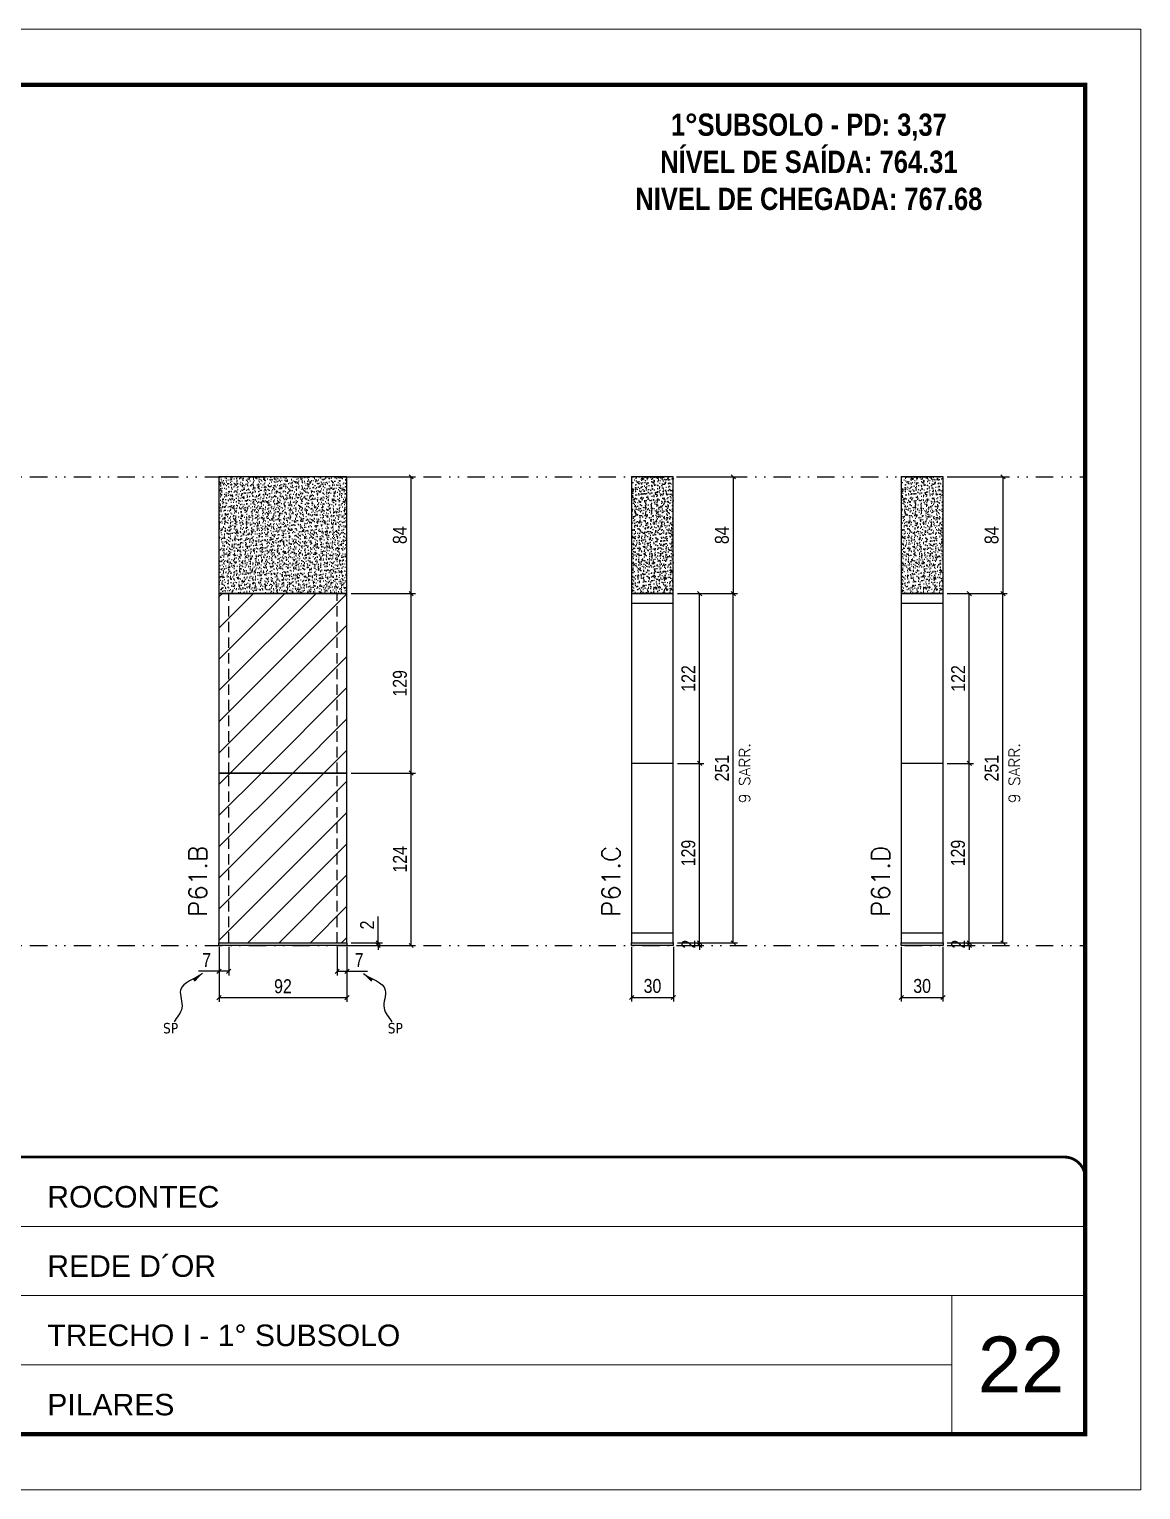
# Model space of a CAD drawing. Extents: x 2949 to 9230, y 1140 to 12527.
# Drawn here: x 5233 to 6033, y 5734 to 6784 of the extents above; entities that cross this region are included whole.
import ezdxf

# ---------------------------------------------------------------- set-up
doc = ezdxf.new("R2010")
doc.units = 0
for name, pattern in [('CONTINUO', [0]), ('DASHED', [0.75, 0.5, -0.25]), ('DIVIDE2', [0.625, 0.25, -0.125, 0, -0.125, 0, -0.125]), ('HIDDEN', [0.375, 0.25, -0.125])]:
    doc.linetypes.add(name, pattern=pattern)
for name, color, linetype, lineweight in [('CARIMBO', 255, 'Continuous', 9), ('Folhas', 255, 'Continuous', 9), ('Hachura', 251, 'Continuous', 9), ('SARRAFO DE PRESSAO', 251, 'DASHED', 9), ('Texto Seção', 7, 'Continuous', 15)]:
    doc.layers.add(name, color=color, linetype=linetype, lineweight=lineweight)
for name, color, linetype in [('COTA', 241, 'Continuous'), ('NOMENCLATURA', 7, 'Continuous'), ('Nível', 160, 'Continuous'), ('Painéis', 200, 'Continuous'), ('SARR_2.2x7', 40, 'Continuous'), ('Sarrafo de Pressão', 42, 'HIDDEN'), ('texto', 7, 'Continuous')]:
    doc.layers.add(name, color=color, linetype=linetype)
doc.styles.add('ARIAL', font='arial.ttf')
doc.styles.add('COTA TECNICA', font='techl___.ttf', dxfattribs={"height": 10})
doc.styles.add('COTA TECNICA-50', font='techl___.ttf', dxfattribs={"height": 10})
doc.styles.add('REGUA-120', font='ROMANS.shx', dxfattribs={"height": 15})
doc.styles.add('ROMANC', font='techb___.ttf', dxfattribs={"height": 2.5})
doc.styles.add('ROMANS', font='romans.shx')
doc.styles.get("Standard").update_dxf_attribs({"font": 'arial.ttf'})
doc.dimstyles.new('COTA PAINEL-50', dxfattribs={"dimtxt": 10, "dimasz": 3, "dimexe": 3, "dimexo": 3, "dimgap": 3, "dimtad": 1, "dimdec": 1, "dimzin": 12, "dimdsep": 46, "dimtxsty": 'COTA TECNICA-50', "dimblk1": 'OBLIQUE', "dimblk2": 'OBLIQUE', "dimsah": 1, "dimcen": 0.9, "dimclrd": 4, "dimclre": 4, "dimclrt": 240, "dimadec": 1, "dimazin": 3, "dimtfac": 1, "dimtdec": 1, "dimtmove": 0, "dimatfit": 3, "dimfxl": 1, "dimtolj": 1, "dimtzin": 12, "dimarcsym": 0})
doc.dimstyles.new('PAINEL', dxfattribs={"dimtxt": 10, "dimasz": 3, "dimexe": 3, "dimexo": 3, "dimgap": 3, "dimtad": 1, "dimdec": 1, "dimzin": 12, "dimdsep": 46, "dimtxsty": 'COTA TECNICA', "dimblk1": 'OBLIQUE', "dimblk2": 'OBLIQUE', "dimsah": 1, "dimcen": 0.9, "dimclrd": 4, "dimclre": 4, "dimclrt": 240, "dimadec": 1, "dimazin": 3, "dimtfac": 1, "dimtdec": 1, "dimtmove": 0, "dimatfit": 3, "dimfxl": 1, "dimtolj": 1, "dimtzin": 12, "dimarcsym": 0})
doc.dimstyles.get("Standard").update_dxf_attribs({"dimtxt": 0.18, "dimasz": 0.18, "dimexe": 0.18, "dimexo": 0.0625, "dimgap": 0.09, "dimtad": 0, "dimtih": 1, "dimtoh": 1, "dimdec": 4, "dimzin": 0, "dimdsep": 46, "dimtxsty": 'Standard', "dimcen": 0.09, "dimadec": 0, "dimazin": 0, "dimtfac": 1, "dimtdec": 4, "dimtofl": 0, "dimtmove": 0, "dimatfit": 3, "dimfxl": 1, "dimtolj": 1, "dimtzin": 0, "dimarcsym": 0})
pattern_1 = [(45, (-126071.967, -22713.47), (-11.2253202, 11.2253202), [])]

# ---------------------------------------------------------------- blocks, each defined once
blk = doc.blocks.new('9999999999')
at = {"color": 30, "linetype": 'CONTINUO'}
for p, q in [((98564.6, 34379.6), (99584, 34379.6)), ((98564.6, 34329.8), (99488, 34329.8)), ((99584, 34329.8), (99488, 34329.8)), ((99488, 34329.8), (99488, 34230.2)), ((98564.6, 34280), (99488, 34280))]:
    blk.add_line(p, q, dxfattribs=at)
at = {"color": 30, "linetype": 'CONTINUO', "const_width": 2}
blk.add_lwpolyline([(99584, 34230.2), (99584, 34414.4, 0.414214), (99569, 34429.4), (98229, 34429.4, 0.414214), (98214, 34414.4), (98214, 34245.2, 0.414214), (98229, 34230.2), (99584, 34230.2)], format="xyb", dxfattribs=at)
at = {"layer": 'Folhas'}
blk.add_lwpolyline([(98139, 34190.2), (99624, 34190.2), (99624, 35240.2), (98139, 35240.2)], close=True, dxfattribs=at)
at = {"layer": 'Folhas', "color": 30, "const_width": 3}
blk.add_lwpolyline([(98214, 34230.2), (99584, 34230.2), (99584, 35200.2), (98214, 35200.2)], close=True, dxfattribs=at)
at = {"color": 7, "linetype": 'Continuous', "ltscale": 5, "style": 'ARIAL'}
for s, height, p in [('ROCONTEC', 15.48, (98837.7, 34393.1)), ('REDE D´OR', 15.48, (98837.7, 34343.3)), ('TRECHO I - 1° SUBSOLO', 15.483, (98837.7, 34293.5)), ('PILARES', 15.48, (98837.7, 34243.7))]:
    blk.add_text(s, height=height, dxfattribs=at).set_placement(p)
blk = doc.blocks.new('_Oblique')
at = {"color": 0, "linetype": 'ByBlock', "lineweight": -2}
blk.add_line((-0.5, -0.5), (0.5, 0.5), dxfattribs=at)
blk = doc.blocks.new('*D1725')
at = {"layer": 'COTA', "color": 4, "lineweight": -2, "transparency": 16777216}
for p, q in [((5369.7, 6124.1), (5369.7, 6084.7)), ((5461.7, 6124.1), (5461.7, 6084.7)), ((5369.7, 6087.7), (5461.7, 6087.7))]:
    blk.add_line(p, q, dxfattribs=at)
at = {"layer": 'Defpoints', "color": 0, "transparency": 16777216}
for p in [(5369.7, 6127.1), (5461.7, 6127.1), (5461.7, 6087.7)]:
    blk.add_point(p, dxfattribs=at)
at = {"layer": 'COTA', "color": 4, "lineweight": -2, "transparency": 16777216, "xscale": 3, "yscale": 3, "zscale": 3, "rotation": 180}
blk.add_blockref('_Oblique', (5369.7, 6087.7), dxfattribs=at)
at = {"layer": 'COTA', "color": 4, "lineweight": -2, "transparency": 16777216, "xscale": 3, "yscale": 3, "zscale": 3}
blk.add_blockref('_Oblique', (5461.7, 6087.7), dxfattribs=at)
at = {"layer": 'COTA', "color": 240, "transparency": 16777216, "insert": (5415.7, 6095.8), "char_height": 10, "attachment_point": 5, "style": 'COTA TECNICA'}
blk.add_mtext('\\A1;92', dxfattribs=at)
blk = doc.blocks.new('*D1726')
at = {"layer": 'COTA', "color": 4, "lineweight": -2, "transparency": 16777216}
for p, q in [((5464.7, 6462.1), (5510.9, 6462.1)), ((5507.9, 6378.1), (5507.9, 6462.1)), ((5464.7, 6378.1), (5510.9, 6378.1))]:
    blk.add_line(p, q, dxfattribs=at)
at = {"layer": 'Defpoints', "color": 0, "transparency": 16777216}
for p in [(5461.7, 6462.1), (5507.9, 6462.1), (5461.7, 6378.1)]:
    blk.add_point(p, dxfattribs=at)
at = {"layer": 'COTA', "color": 4, "lineweight": -2, "transparency": 16777216, "xscale": 3, "yscale": 3, "zscale": 3}
for p, rotation in [((5507.9, 6462.1), 90), ((5507.9, 6378.1), 270)]:
    blk.add_blockref('_Oblique', p, dxfattribs=dict(at, rotation=rotation))
at = {"layer": 'COTA', "color": 240, "transparency": 16777216, "insert": (5499.8, 6420.1), "char_height": 10, "attachment_point": 5, "rotation": 90, "style": 'COTA TECNICA'}
blk.add_mtext('\\A1;84', dxfattribs=at)
blk = doc.blocks.new('*D1727')
at = {"layer": 'COTA', "color": 4, "lineweight": -2, "transparency": 16777216}
for p, q in [((5369.7, 6122.1), (5369.7, 6103.6)), ((5376.7, 6124.1), (5376.7, 6103.6)), ((5369.7, 6106.6), (5354.9, 6106.6)), ((5376.7, 6106.6), (5369.7, 6106.6))]:
    blk.add_line(p, q, dxfattribs=at)
at = {"layer": 'Defpoints', "color": 0, "transparency": 16777216}
for p in [(5369.7, 6125.1), (5376.7, 6127.1), (5369.7, 6106.6)]:
    blk.add_point(p, dxfattribs=at)
at = {"layer": 'COTA', "color": 4, "lineweight": -2, "transparency": 16777216, "xscale": 3, "yscale": 3, "zscale": 3, "rotation": 180}
blk.add_blockref('_Oblique', (5369.7, 6106.6), dxfattribs=at)
at = {"layer": 'COTA', "color": 4, "lineweight": -2, "transparency": 16777216, "xscale": 3, "yscale": 3, "zscale": 3}
blk.add_blockref('_Oblique', (5376.7, 6106.6), dxfattribs=at)
at = {"layer": 'COTA', "color": 240, "transparency": 16777216, "insert": (5360.8, 6114.7), "char_height": 10, "attachment_point": 5, "style": 'COTA TECNICA-50'}
blk.add_mtext('\\A1;7', dxfattribs=at)
blk = doc.blocks.new('*D1728')
at = {"layer": 'COTA', "color": 4, "lineweight": -2, "transparency": 16777216}
for p, q in [((5454.7, 6124.1), (5454.7, 6103.6)), ((5461.7, 6122.1), (5461.7, 6103.6)), ((5454.7, 6106.6), (5461.7, 6106.6)), ((5461.7, 6106.6), (5476.4, 6106.6))]:
    blk.add_line(p, q, dxfattribs=at)
at = {"layer": 'Defpoints', "color": 0, "transparency": 16777216}
for p in [(5454.7, 6127.1), (5461.7, 6125.1), (5461.7, 6106.6)]:
    blk.add_point(p, dxfattribs=at)
at = {"layer": 'COTA', "color": 4, "lineweight": -2, "transparency": 16777216, "xscale": 3, "yscale": 3, "zscale": 3, "rotation": 180}
blk.add_blockref('_Oblique', (5454.7, 6106.6), dxfattribs=at)
at = {"layer": 'COTA', "color": 4, "lineweight": -2, "transparency": 16777216, "xscale": 3, "yscale": 3, "zscale": 3}
blk.add_blockref('_Oblique', (5461.7, 6106.6), dxfattribs=at)
at = {"layer": 'COTA', "color": 240, "transparency": 16777216, "insert": (5470.5, 6114.7), "char_height": 10, "attachment_point": 5, "style": 'COTA TECNICA-50'}
blk.add_mtext('\\A1;7', dxfattribs=at)
blk = doc.blocks.new('*D1729')
at = {"layer": 'COTA', "color": 4, "lineweight": -2, "transparency": 16777216}
for p, q in [((5464.7, 6249.1), (5510.9, 6249.1)), ((5507.9, 6125.1), (5507.9, 6249.1)), ((5464.7, 6125.1), (5510.9, 6125.1))]:
    blk.add_line(p, q, dxfattribs=at)
at = {"layer": 'Defpoints', "color": 0, "transparency": 16777216}
for p in [(5461.7, 6249.1), (5507.9, 6249.1), (5461.7, 6125.1)]:
    blk.add_point(p, dxfattribs=at)
at = {"layer": 'COTA', "color": 4, "lineweight": -2, "transparency": 16777216, "xscale": 3, "yscale": 3, "zscale": 3}
for p, rotation in [((5507.9, 6249.1), 90), ((5507.9, 6125.1), 270)]:
    blk.add_blockref('_Oblique', p, dxfattribs=dict(at, rotation=rotation))
at = {"layer": 'COTA', "color": 240, "transparency": 16777216, "insert": (5499.8, 6187.1), "char_height": 10, "attachment_point": 5, "rotation": 90, "style": 'COTA TECNICA-50'}
blk.add_mtext('\\A1;124', dxfattribs=at)
blk = doc.blocks.new('*D1730')
at = {"layer": 'COTA', "color": 4, "lineweight": -2, "transparency": 16777216}
for p, q in [((5484.2, 6127.1), (5484.2, 6145.9)), ((5464.7, 6127.1), (5487.2, 6127.1)), ((5464.7, 6125.1), (5487.2, 6125.1)), ((5484.2, 6125.1), (5484.2, 6127.1)), ((5484.2, 6125.1), (5484.2, 6122.1))]:
    blk.add_line(p, q, dxfattribs=at)
at = {"layer": 'Defpoints', "color": 0, "transparency": 16777216}
for p in [(5461.7, 6127.1), (5461.7, 6125.1), (5484.2, 6125.1)]:
    blk.add_point(p, dxfattribs=at)
at = {"layer": 'COTA', "color": 4, "lineweight": -2, "transparency": 16777216, "xscale": 3, "yscale": 3, "zscale": 3}
for p, rotation in [((5484.2, 6127.1), 270), ((5484.2, 6125.1), 90)]:
    blk.add_blockref('_Oblique', p, dxfattribs=dict(at, rotation=rotation))
at = {"layer": 'COTA', "color": 240, "transparency": 16777216, "insert": (5476.2, 6139.9), "char_height": 10, "attachment_point": 5, "rotation": 90, "style": 'COTA TECNICA-50'}
blk.add_mtext('\\A1;2', dxfattribs=at)
blk = doc.blocks.new('*D2203')
at = {"layer": 'COTA', "color": 4, "linetype": 'ByBlock', "lineweight": -2, "transparency": 16777216}
for p, q in [((5464.7, 6378.1), (5510.9, 6378.1)), ((5507.9, 6249.1), (5507.9, 6378.1)), ((5464.7, 6249.1), (5510.9, 6249.1))]:
    blk.add_line(p, q, dxfattribs=at)
at = {"layer": 'Defpoints', "color": 0, "linetype": 'ByBlock', "transparency": 16777216}
for p in [(5461.7, 6378.1), (5507.9, 6378.1), (5461.7, 6249.1)]:
    blk.add_point(p, dxfattribs=at)
at = {"layer": 'COTA', "color": 4, "linetype": 'ByBlock', "lineweight": -2, "transparency": 16777216, "xscale": 3, "yscale": 3, "zscale": 3}
for p, rotation in [((5507.9, 6378.1), 90), ((5507.9, 6249.1), 270)]:
    blk.add_blockref('_Oblique', p, dxfattribs=dict(at, rotation=rotation))
at = {"layer": 'COTA', "color": 240, "linetype": 'ByBlock', "transparency": 16777216, "insert": (5499.8, 6313.6), "char_height": 10, "attachment_point": 5, "rotation": 90, "style": 'COTA TECNICA'}
blk.add_mtext('\\A1;129', dxfattribs=at)
blk = doc.blocks.new('*D1415')
at = {"layer": 'COTA', "color": 4, "lineweight": -2, "transparency": 16777216}
for p, q in [((5666.4, 6124.1), (5666.4, 6084.8)), ((5696.4, 6124.1), (5696.4, 6084.8)), ((5666.4, 6087.8), (5696.4, 6087.8))]:
    blk.add_line(p, q, dxfattribs=at)
at = {"layer": 'Defpoints', "color": 0, "transparency": 16777216}
for p in [(5666.4, 6127.1), (5696.4, 6127.1), (5696.4, 6087.8)]:
    blk.add_point(p, dxfattribs=at)
at = {"layer": 'COTA', "color": 4, "lineweight": -2, "transparency": 16777216, "xscale": 3, "yscale": 3, "zscale": 3, "rotation": 180}
blk.add_blockref('_Oblique', (5666.4, 6087.8), dxfattribs=at)
at = {"layer": 'COTA', "color": 4, "lineweight": -2, "transparency": 16777216, "xscale": 3, "yscale": 3, "zscale": 3}
blk.add_blockref('_Oblique', (5696.4, 6087.8), dxfattribs=at)
at = {"layer": 'COTA', "color": 240, "transparency": 16777216, "insert": (5681.4, 6096), "char_height": 10, "attachment_point": 5, "style": 'COTA TECNICA'}
blk.add_mtext('\\A1;30', dxfattribs=at)
blk = doc.blocks.new('*D1416')
at = {"layer": 'COTA', "color": 4, "lineweight": -2, "transparency": 16777216}
for p, q in [((5699.4, 6127.1), (5718.3, 6127.1)), ((5699.4, 6125.1), (5718.3, 6125.1)), ((5715.3, 6127.1), (5715.3, 6130.1)), ((5715.3, 6125.1), (5715.3, 6127.1)), ((5715.3, 6125.1), (5715.3, 6122.1))]:
    blk.add_line(p, q, dxfattribs=at)
at = {"layer": 'Defpoints', "color": 0, "transparency": 16777216}
for p in [(5696.4, 6127.1), (5696.4, 6125.1), (5715.3, 6127.1)]:
    blk.add_point(p, dxfattribs=at)
at = {"layer": 'COTA', "color": 4, "lineweight": -2, "transparency": 16777216, "xscale": 3, "yscale": 3, "zscale": 3}
for p, rotation in [((5715.3, 6127.1), 270), ((5715.3, 6125.1), 90)]:
    blk.add_blockref('_Oblique', p, dxfattribs=dict(at, rotation=rotation))
at = {"layer": 'COTA', "color": 240, "transparency": 16777216, "insert": (5707.3, 6126.1), "char_height": 10, "attachment_point": 5, "rotation": 90, "style": 'COTA TECNICA-50'}
blk.add_mtext('\\A1;2', dxfattribs=at)
blk = doc.blocks.new('*D2047')
at = {"layer": 'COTA', "color": 4, "linetype": 'ByBlock', "lineweight": -2, "transparency": 16777216}
for p, q in [((5699.4, 6462.1), (5742.5, 6462.1)), ((5739.5, 6462.1), (5739.5, 6378.1)), ((5699.4, 6378.1), (5742.5, 6378.1))]:
    blk.add_line(p, q, dxfattribs=at)
at = {"layer": 'Defpoints', "color": 0, "linetype": 'ByBlock', "transparency": 16777216}
for p in [(5696.4, 6462.1), (5696.4, 6378.1), (5739.5, 6378.1)]:
    blk.add_point(p, dxfattribs=at)
at = {"layer": 'COTA', "color": 4, "linetype": 'ByBlock', "lineweight": -2, "transparency": 16777216, "xscale": 3, "yscale": 3, "zscale": 3}
for p, rotation in [((5739.5, 6462.1), 90), ((5739.5, 6378.1), 270)]:
    blk.add_blockref('_Oblique', p, dxfattribs=dict(at, rotation=rotation))
at = {"layer": 'COTA', "color": 240, "linetype": 'ByBlock', "transparency": 16777216, "insert": (5731.4, 6420.1), "char_height": 10, "attachment_point": 5, "rotation": 90, "style": 'COTA TECNICA'}
blk.add_mtext('\\A1;84', dxfattribs=at)
blk = doc.blocks.new('*D2048')
at = {"layer": 'COTA', "color": 4, "linetype": 'ByBlock', "lineweight": -2, "transparency": 16777216}
for p, q in [((5699.4, 6378.1), (5742.5, 6378.1)), ((5739.5, 6127.1), (5739.5, 6378.1)), ((5699.4, 6127.1), (5742.5, 6127.1))]:
    blk.add_line(p, q, dxfattribs=at)
at = {"layer": 'Defpoints', "color": 0, "linetype": 'ByBlock', "transparency": 16777216}
for p in [(5696.4, 6378.1), (5739.5, 6378.1), (5696.4, 6127.1)]:
    blk.add_point(p, dxfattribs=at)
at = {"layer": 'COTA', "color": 4, "linetype": 'ByBlock', "lineweight": -2, "transparency": 16777216, "xscale": 3, "yscale": 3, "zscale": 3}
for p, rotation in [((5739.5, 6378.1), 90), ((5739.5, 6127.1), 270)]:
    blk.add_blockref('_Oblique', p, dxfattribs=dict(at, rotation=rotation))
at = {"layer": 'COTA', "color": 240, "linetype": 'ByBlock', "transparency": 16777216, "insert": (5731.4, 6252.6), "char_height": 10, "attachment_point": 5, "rotation": 90, "style": 'COTA TECNICA'}
blk.add_mtext('\\A1;251', dxfattribs=at)
blk = doc.blocks.new('*D2049')
at = {"layer": 'COTA', "color": 4, "linetype": 'ByBlock', "lineweight": -2, "transparency": 16777216}
for p, q in [((5699.4, 6256.1), (5718.3, 6256.1)), ((5715.3, 6127.1), (5715.3, 6256.1)), ((5699.4, 6127.1), (5718.3, 6127.1))]:
    blk.add_line(p, q, dxfattribs=at)
at = {"layer": 'Defpoints', "color": 0, "linetype": 'ByBlock', "transparency": 16777216}
for p in [(5696.4, 6256.1), (5715.3, 6256.1), (5696.4, 6127.1)]:
    blk.add_point(p, dxfattribs=at)
at = {"layer": 'COTA', "color": 4, "linetype": 'ByBlock', "lineweight": -2, "transparency": 16777216, "xscale": 3, "yscale": 3, "zscale": 3}
for p, rotation in [((5715.3, 6256.1), 90), ((5715.3, 6127.1), 270)]:
    blk.add_blockref('_Oblique', p, dxfattribs=dict(at, rotation=rotation))
at = {"layer": 'COTA', "color": 240, "linetype": 'ByBlock', "transparency": 16777216, "insert": (5707.2, 6191.6), "char_height": 10, "attachment_point": 5, "rotation": 90, "style": 'COTA TECNICA'}
blk.add_mtext('\\A1;129', dxfattribs=at)
blk = doc.blocks.new('*D2050')
at = {"layer": 'COTA', "color": 4, "linetype": 'ByBlock', "lineweight": -2, "transparency": 16777216}
for p, q in [((5699.4, 6378.1), (5718.3, 6378.1)), ((5715.3, 6256.1), (5715.3, 6378.1)), ((5699.4, 6256.1), (5718.3, 6256.1))]:
    blk.add_line(p, q, dxfattribs=at)
at = {"layer": 'Defpoints', "color": 0, "linetype": 'ByBlock', "transparency": 16777216}
for p in [(5696.4, 6378.1), (5715.3, 6378.1), (5696.4, 6256.1)]:
    blk.add_point(p, dxfattribs=at)
at = {"layer": 'COTA', "color": 4, "linetype": 'ByBlock', "lineweight": -2, "transparency": 16777216, "xscale": 3, "yscale": 3, "zscale": 3}
for p, rotation in [((5715.3, 6378.1), 90), ((5715.3, 6256.1), 270)]:
    blk.add_blockref('_Oblique', p, dxfattribs=dict(at, rotation=rotation))
at = {"layer": 'COTA', "color": 240, "linetype": 'ByBlock', "transparency": 16777216, "insert": (5707.2, 6317.1), "char_height": 10, "attachment_point": 5, "rotation": 90, "style": 'COTA TECNICA'}
blk.add_mtext('\\A1;122', dxfattribs=at)
blk = doc.blocks.new('*D1455')
at = {"layer": 'COTA', "color": 4, "lineweight": -2, "transparency": 16777216}
for p, q in [((5860.3, 6124.1), (5860.3, 6084.8)), ((5890.3, 6124.1), (5890.3, 6084.8)), ((5860.3, 6087.8), (5890.3, 6087.8))]:
    blk.add_line(p, q, dxfattribs=at)
at = {"layer": 'Defpoints', "color": 0, "transparency": 16777216}
for p in [(5860.3, 6127.1), (5890.3, 6127.1), (5890.3, 6087.8)]:
    blk.add_point(p, dxfattribs=at)
at = {"layer": 'COTA', "color": 4, "lineweight": -2, "transparency": 16777216, "xscale": 3, "yscale": 3, "zscale": 3, "rotation": 180}
blk.add_blockref('_Oblique', (5860.3, 6087.8), dxfattribs=at)
at = {"layer": 'COTA', "color": 4, "lineweight": -2, "transparency": 16777216, "xscale": 3, "yscale": 3, "zscale": 3}
blk.add_blockref('_Oblique', (5890.3, 6087.8), dxfattribs=at)
at = {"layer": 'COTA', "color": 240, "transparency": 16777216, "insert": (5875.3, 6096), "char_height": 10, "attachment_point": 5, "style": 'COTA TECNICA'}
blk.add_mtext('\\A1;30', dxfattribs=at)
blk = doc.blocks.new('*D1456')
at = {"layer": 'COTA', "color": 4, "lineweight": -2, "transparency": 16777216}
for p, q in [((5893.3, 6127.1), (5912.2, 6127.1)), ((5893.3, 6125.1), (5912.2, 6125.1)), ((5909.2, 6127.1), (5909.2, 6130.1)), ((5909.2, 6125.1), (5909.2, 6127.1)), ((5909.2, 6125.1), (5909.2, 6122.1))]:
    blk.add_line(p, q, dxfattribs=at)
at = {"layer": 'Defpoints', "color": 0, "transparency": 16777216}
for p in [(5890.3, 6127.1), (5890.3, 6125.1), (5909.2, 6127.1)]:
    blk.add_point(p, dxfattribs=at)
at = {"layer": 'COTA', "color": 4, "lineweight": -2, "transparency": 16777216, "xscale": 3, "yscale": 3, "zscale": 3}
for p, rotation in [((5909.2, 6127.1), 270), ((5909.2, 6125.1), 90)]:
    blk.add_blockref('_Oblique', p, dxfattribs=dict(at, rotation=rotation))
at = {"layer": 'COTA', "color": 240, "transparency": 16777216, "insert": (5901.2, 6126.1), "char_height": 10, "attachment_point": 5, "rotation": 90, "style": 'COTA TECNICA-50'}
blk.add_mtext('\\A1;2', dxfattribs=at)
blk = doc.blocks.new('*D2071')
at = {"layer": 'COTA', "color": 4, "linetype": 'ByBlock', "lineweight": -2, "transparency": 16777216}
for p, q in [((5893.3, 6462.1), (5936.4, 6462.1)), ((5933.4, 6462.1), (5933.4, 6378.1)), ((5893.3, 6378.1), (5936.4, 6378.1))]:
    blk.add_line(p, q, dxfattribs=at)
at = {"layer": 'Defpoints', "color": 0, "linetype": 'ByBlock', "transparency": 16777216}
for p in [(5890.3, 6462.1), (5890.3, 6378.1), (5933.4, 6378.1)]:
    blk.add_point(p, dxfattribs=at)
at = {"layer": 'COTA', "color": 4, "linetype": 'ByBlock', "lineweight": -2, "transparency": 16777216, "xscale": 3, "yscale": 3, "zscale": 3}
for p, rotation in [((5933.4, 6462.1), 90), ((5933.4, 6378.1), 270)]:
    blk.add_blockref('_Oblique', p, dxfattribs=dict(at, rotation=rotation))
at = {"layer": 'COTA', "color": 240, "linetype": 'ByBlock', "transparency": 16777216, "insert": (5925.3, 6420.1), "char_height": 10, "attachment_point": 5, "rotation": 90, "style": 'COTA TECNICA'}
blk.add_mtext('\\A1;84', dxfattribs=at)
blk = doc.blocks.new('*D2072')
at = {"layer": 'COTA', "color": 4, "linetype": 'ByBlock', "lineweight": -2, "transparency": 16777216}
for p, q in [((5893.3, 6378.1), (5936.4, 6378.1)), ((5933.4, 6127.1), (5933.4, 6378.1)), ((5893.3, 6127.1), (5936.4, 6127.1))]:
    blk.add_line(p, q, dxfattribs=at)
at = {"layer": 'Defpoints', "color": 0, "linetype": 'ByBlock', "transparency": 16777216}
for p in [(5890.3, 6378.1), (5933.4, 6378.1), (5890.3, 6127.1)]:
    blk.add_point(p, dxfattribs=at)
at = {"layer": 'COTA', "color": 4, "linetype": 'ByBlock', "lineweight": -2, "transparency": 16777216, "xscale": 3, "yscale": 3, "zscale": 3}
for p, rotation in [((5933.4, 6378.1), 90), ((5933.4, 6127.1), 270)]:
    blk.add_blockref('_Oblique', p, dxfattribs=dict(at, rotation=rotation))
at = {"layer": 'COTA', "color": 240, "linetype": 'ByBlock', "transparency": 16777216, "insert": (5925.3, 6252.6), "char_height": 10, "attachment_point": 5, "rotation": 90, "style": 'COTA TECNICA'}
blk.add_mtext('\\A1;251', dxfattribs=at)
blk = doc.blocks.new('*D2073')
at = {"layer": 'COTA', "color": 4, "linetype": 'ByBlock', "lineweight": -2, "transparency": 16777216}
for p, q in [((5893.3, 6256.1), (5912.2, 6256.1)), ((5909.2, 6127.1), (5909.2, 6256.1)), ((5893.3, 6127.1), (5912.2, 6127.1))]:
    blk.add_line(p, q, dxfattribs=at)
at = {"layer": 'Defpoints', "color": 0, "linetype": 'ByBlock', "transparency": 16777216}
for p in [(5890.3, 6256.1), (5909.2, 6256.1), (5890.3, 6127.1)]:
    blk.add_point(p, dxfattribs=at)
at = {"layer": 'COTA', "color": 4, "linetype": 'ByBlock', "lineweight": -2, "transparency": 16777216, "xscale": 3, "yscale": 3, "zscale": 3}
for p, rotation in [((5909.2, 6256.1), 90), ((5909.2, 6127.1), 270)]:
    blk.add_blockref('_Oblique', p, dxfattribs=dict(at, rotation=rotation))
at = {"layer": 'COTA', "color": 240, "linetype": 'ByBlock', "transparency": 16777216, "insert": (5901.1, 6191.6), "char_height": 10, "attachment_point": 5, "rotation": 90, "style": 'COTA TECNICA'}
blk.add_mtext('\\A1;129', dxfattribs=at)
blk = doc.blocks.new('*D2074')
at = {"layer": 'COTA', "color": 4, "linetype": 'ByBlock', "lineweight": -2, "transparency": 16777216}
for p, q in [((5893.3, 6378.1), (5912.2, 6378.1)), ((5909.2, 6256.1), (5909.2, 6378.1)), ((5893.3, 6256.1), (5912.2, 6256.1))]:
    blk.add_line(p, q, dxfattribs=at)
at = {"layer": 'Defpoints', "color": 0, "linetype": 'ByBlock', "transparency": 16777216}
for p in [(5890.3, 6378.1), (5909.2, 6378.1), (5890.3, 6256.1)]:
    blk.add_point(p, dxfattribs=at)
at = {"layer": 'COTA', "color": 4, "linetype": 'ByBlock', "lineweight": -2, "transparency": 16777216, "xscale": 3, "yscale": 3, "zscale": 3}
for p, rotation in [((5909.2, 6378.1), 90), ((5909.2, 6256.1), 270)]:
    blk.add_blockref('_Oblique', p, dxfattribs=dict(at, rotation=rotation))
at = {"layer": 'COTA', "color": 240, "linetype": 'ByBlock', "transparency": 16777216, "insert": (5901.2, 6317.1), "char_height": 10, "attachment_point": 5, "rotation": 90, "style": 'COTA TECNICA'}
blk.add_mtext('\\A1;122', dxfattribs=at)

msp = doc.modelspace()

# ---------------------------------------------------------------- hatches: boundary and pattern name
at = {"layer": 'COTA', "linetype": 'ByBlock'}
h = msp.add_hatch(dxfattribs=at)
h.set_pattern_fill('AR-CONC', color=256, scale=0.03)
h.set_pattern_definition([(50, (-126042.1055, -22715.2705), (5.46554007, -0.47817257), [0.5715, -6.2865]), (355, (-126042.1055, -22715.2705), (-1.05730264, 5.73170536), [0.4572, -5.02921753]), (100.4514447, (-126041.65, -22715.3104), (4.40823741, 5.25353256), [0.48570026, -5.34270734]), (46.1842, (-126042.1055, -22713.7465), (8.13237123, -1.26126984), [0.85725, -9.42975]), (96.6355576, (-126041.428, -22713.852), (7.122124, 7.42278374), [0.7285507, -8.01406824]), (351.184151, (-126042.1055, -22713.7465), (7.122124, 7.42278374), [0.685799, -7.54379196]), (21, (-126041.3435, -22714.1275), (4.54843174, -3.06795595), [0.5715, -6.2865]), (326, (-126041.3435, -22714.1275), (1.85406085, 5.52563898), [0.4572, -5.0292]), (71.451445, (-126040.9644, -22714.383), (6.40249258, 2.45768307), [0.48570026, -5.34269813]), (37.5, (-126042.1055, -22715.2705), (0.092658098, 2.536651166), [0, -4.96824, 0, -5.1054, 0, -5.04825]), (7.5, (-126042.1055, -22715.2705), (2.004589875, 3.005417245), [0, -2.91084, 0, -4.85394, 0, -1.92405]), (327.5, (-126043.8047, -22715.2705), (4.067717855, -0.17186232), [0, -1.905, 0, -5.9436, 0, -7.8867]), (317.5, (-126044.5667, -22715.2705), (4.44387544, 0.76279473), [0, -2.4765, 0, -3.94716, 0, -5.6007])])
h.paths.add_polyline_path([(5369.68, 6378.14), (5461.68, 6378.14), (5461.68, 6462.14), (5369.68, 6462.14)])
h = msp.add_hatch(dxfattribs=at)
h.set_pattern_fill('AR-CONC', color=256, scale=0.03)
h.set_pattern_definition([(50, (-126037.1972, -27347.771), (5.46554007, -0.47817257), [0.5715, -6.2865]), (355, (-126037.197, -27347.771), (-1.05730264, 5.73170536), [0.4572, -5.02921753]), (100.4514447, (-126036.742, -27347.811), (4.40823741, 5.25353256), [0.48570026, -5.34270734]), (46.1842, (-126037.197, -27346.247), (8.13237123, -1.26126984), [0.85725, -9.42975]), (96.6355576, (-126036.5195, -27346.352), (7.122124, 7.42278374), [0.7285507, -8.01406824]), (351.184151, (-126037.197, -27346.247), (7.122124, 7.42278374), [0.685799, -7.54379196]), (21, (-126036.4352, -27346.628), (4.54843174, -3.06795595), [0.5715, -6.2865]), (326, (-126036.435, -27346.628), (1.85406085, 5.52563898), [0.4572, -5.0292]), (71.451445, (-126036.056, -27346.8836), (6.40249258, 2.45768307), [0.48570026, -5.34269813]), (37.5, (-126037.1972, -27347.771), (0.092658098, 2.536651166), [0, -4.96824, 0, -5.1054, 0, -5.04825]), (7.5, (-126037.1972, -27347.771), (2.004589875, 3.005417245), [0, -2.91084, 0, -4.85394, 0, -1.92405]), (327.5, (-126038.8965, -27347.771), (4.067717855, -0.17186232), [0, -1.905, 0, -5.9436, 0, -7.8867]), (317.5, (-126039.6585, -27347.771), (4.44387544, 0.76279473), [0, -2.4765, 0, -3.94716, 0, -5.6007])])
h.paths.add_polyline_path([(5696.38, 6462.14), (5666.38, 6462.14), (5666.38, 6378.14), (5696.38, 6378.14)])
h = msp.add_hatch(dxfattribs=at)
h.set_pattern_fill('AR-CONC', color=256, scale=0.03)
h.set_pattern_definition([(50, (-125843.2713, -27347.771), (5.46554007, -0.47817257), [0.5715, -6.2865]), (355, (-125843.2713, -27347.771), (-1.05730264, 5.73170536), [0.4572, -5.02921753]), (100.4514447, (-125842.816, -27347.811), (4.40823741, 5.25353256), [0.48570026, -5.34270734]), (46.1842, (-125843.271, -27346.247), (8.13237123, -1.26126984), [0.85725, -9.42975]), (96.6355576, (-125842.594, -27346.352), (7.122124, 7.42278374), [0.7285507, -8.01406824]), (351.184151, (-125843.271, -27346.247), (7.122124, 7.42278374), [0.685799, -7.54379196]), (21, (-125842.5093, -27346.628), (4.54843174, -3.06795595), [0.5715, -6.2865]), (326, (-125842.5093, -27346.628), (1.85406085, 5.52563898), [0.4572, -5.0292]), (71.451445, (-125842.1303, -27346.8836), (6.40249258, 2.45768307), [0.48570026, -5.34269813]), (37.5, (-125843.2713, -27347.771), (0.092658098, 2.536651166), [0, -4.96824, 0, -5.1054, 0, -5.04825]), (7.5, (-125843.2713, -27347.771), (2.004589875, 3.005417245), [0, -2.91084, 0, -4.85394, 0, -1.92405]), (327.5, (-125844.9706, -27347.771), (4.067717855, -0.17186232), [0, -1.905, 0, -5.9436, 0, -7.8867]), (317.5, (-125845.7326, -27347.771), (4.44387544, 0.76279473), [0, -2.4765, 0, -3.94716, 0, -5.6007])])
h.paths.add_polyline_path([(5890.31, 6462.14), (5860.31, 6462.14), (5860.31, 6378.14), (5890.31, 6378.14)])
at = {"layer": 'Hachura', "linetype": 'ByBlock'}
h = msp.add_hatch(dxfattribs=at)
h.set_pattern_fill('ANSI31', color=256, scale=5)
h.set_pattern_definition(pattern_1)
h.paths.add_polyline_path([(5461.68, 6378.14), (5369.68, 6378.14), (5369.68, 6249.14), (5461.68, 6249.14)])
h = msp.add_hatch(dxfattribs=at)
h.set_pattern_fill('ANSI31', color=256, scale=5)
h.set_pattern_definition(pattern_1)
h.paths.add_polyline_path([(5461.68, 6249.14), (5369.68, 6249.14), (5369.68, 6127.14), (5461.68, 6127.14)])

# ---------------------------------------------------------------- linework, layer by layer
at = {"layer": 'COTA', "linetype": 'ByBlock'}
for points in [[(5369.68, 6378.14), (5461.68, 6378.14), (5461.68, 6462.14), (5369.68, 6462.14)], [(5666.38, 6378.14), (5696.38, 6378.14), (5696.38, 6462.14), (5666.38, 6462.14)], [(5860.31, 6378.14), (5890.31, 6378.14), (5890.31, 6462.14), (5860.31, 6462.14)]]:
    msp.add_lwpolyline(points, close=True, dxfattribs=at)
at = {"layer": 'Nível', "color": 4, "linetype": 'DIVIDE2', "ltscale": 50}
for p, q in [((4982.19, 6462.14), (5992.53, 6462.14)), ((4982.19, 6125.14), (5992.53, 6125.14))]:
    msp.add_line(p, q, dxfattribs=at)
at = {"layer": 'Painéis'}
for p, q in [((5666.38, 6378.14), (5696.38, 6378.14)), ((5696.38, 6378.14), (5666.38, 6378.14)), ((5666.38, 6378.14), (5666.38, 6378.14)), ((5696.38, 6378.14), (5696.38, 6378.14)), ((5860.31, 6378.14), (5890.31, 6378.14)), ((5890.31, 6378.14), (5860.31, 6378.14)), ((5860.31, 6378.14), (5860.31, 6378.14)), ((5890.31, 6378.14), (5890.31, 6378.14)), ((5666.38, 6256.14), (5696.38, 6256.14)), ((5860.31, 6256.14), (5890.31, 6256.14))]:
    msp.add_line(p, q, dxfattribs=at)
for points in [[(5369.68, 6249.14), (5461.68, 6249.14), (5461.68, 6378.14), (5369.68, 6378.14)], [(5666.38, 6127.14), (5696.38, 6127.14), (5696.38, 6378.14), (5666.38, 6378.14)], [(5860.31, 6127.14), (5890.31, 6127.14), (5890.31, 6378.14), (5860.31, 6378.14)], [(5369.68, 6127.14), (5461.68, 6127.14), (5461.68, 6249.14), (5369.68, 6249.14)], [(5369.68, 6127.14), (5461.68, 6127.14), (5461.68, 6125.14), (5369.68, 6125.14)], [(5666.38, 6127.14), (5696.38, 6127.14), (5696.38, 6125.14), (5666.38, 6125.14)], [(5860.31, 6127.14), (5890.31, 6127.14), (5890.31, 6125.14), (5860.31, 6125.14)]]:
    msp.add_lwpolyline(points, close=True, dxfattribs=at)
at = {"layer": 'SARR_2.2x7'}
for p, q in [((5666.38, 6371.14), (5696.38, 6371.14)), ((5860.31, 6371.14), (5890.31, 6371.14)), ((5666.38, 6134.14), (5696.38, 6134.14)), ((5860.31, 6134.14), (5890.31, 6134.14))]:
    msp.add_line(p, q, dxfattribs=at)
at = {"layer": 'Sarrafo de Pressão', "ltscale": 30}
for p, q in [((5376.68, 6249.14), (5376.68, 6378.14)), ((5454.68, 6249.14), (5454.68, 6378.14)), ((5376.68, 6127.14), (5376.68, 6249.14)), ((5454.68, 6127.14), (5454.68, 6249.14))]:
    msp.add_line(p, q, dxfattribs=at)

# ---------------------------------------------------------------- block references
at = {"layer": 'SARRAFO DE PRESSAO', "color": 6, "linetype": 'ByBlock'}
msp.add_blockref('9999999999', (-93591.44, -28456.35), dxfattribs=at)

# ---------------------------------------------------------------- texts
at = {"layer": 'CARIMBO', "style": 'ARIAL'}
msp.add_text('22', height=40, dxfattribs=at).set_placement((5915.39, 5804))
at = {"layer": 'NOMENCLATURA', "color": 2, "insert": (5793.86, 6749.92), "char_height": 16, "attachment_point": 2, "style": 'ROMANC'}
msp.add_mtext_dynamic_manual_height_columns('\\P1°SUBSOLO - PD: 3,37\\PNÍVEL DE SAÍDA: 764.31\\PNIVEL DE CHEGADA: 767.68', width=300.2766, gutter_width=1, heights=[0], dxfattribs=at)
at = {"layer": 'texto', "color": 0, "char_height": 7.5, "attachment_point": 5}
for insert in [(5334.9, 6065.65), (5496.45, 6065.65)]:
    msp.add_mtext('{\\fTahoma|b0|i0|c0|p34;\\C4;SP}', dxfattribs=dict(at, insert=insert))
at = {"layer": 'Texto Seção', "linetype": 'Continuous', "style": 'ROMANS'}
for p in [(5751.65, 6227.51), (5945.58, 6227.51)]:
    msp.add_text('9 SARR.', height=8, rotation=90, dxfattribs=at).set_placement(p)
at = {"layer": 'Texto Seção', "char_height": 13, "width": 285.3299, "attachment_point": 7, "rotation": 90, "style": 'REGUA-120'}
for s, insert in [('P61.B', (5361.01, 6145.61)), ('P61.C', (5658.05, 6145.61)), ('P61.D', (5851.98, 6145.61))]:
    msp.add_mtext(s, dxfattribs=dict(at, insert=insert))

# ---------------------------------------------------------------- dimensions: what is measured, and where the dimension line sits
at = {"layer": 'COTA'}
dim = msp.add_linear_dim(base=(5507.91, 6462.14), p1=(5461.68, 6378.14), p2=(5461.68, 6462.14), angle=90, dimstyle='PAINEL', override={"dimarcsym": 2}, dxfattribs=at)
dim.commit()
dim.dimension.update_dxf_attribs({"geometry": '*D1726', "text_midpoint": (5507.91, 6420.14), "dimtype": 160})
at = {"layer": 'COTA', "linetype": 'ByBlock'}
for base, p1, p2, picture, middle in [((5739.47, 6378.14), (5696.38, 6462.14), (5696.38, 6378.14), '*D2047', (5731.37, 6420.14)), ((5933.39, 6378.14), (5890.31, 6462.14), (5890.31, 6378.14), '*D2071', (5925.3, 6420.14)), ((5507.91, 6378.14), (5461.68, 6249.14), (5461.68, 6378.14), '*D2203', (5499.83, 6313.64)), ((5739.47, 6378.14), (5696.38, 6127.14), (5696.38, 6378.14), '*D2048', (5731.36, 6252.64)), ((5933.39, 6378.14), (5890.31, 6127.14), (5890.31, 6378.14), '*D2072', (5925.28, 6252.64)), ((5715.29, 6256.14), (5696.38, 6127.14), (5696.38, 6256.14), '*D2049', (5707.2, 6191.64)), ((5909.22, 6256.14), (5890.31, 6127.14), (5890.31, 6256.14), '*D2073', (5901.13, 6191.64))]:
    dim = msp.add_linear_dim(base=base, p1=p1, p2=p2, angle=90, dimstyle='PAINEL', dxfattribs=at)
    dim.commit()
    dim.dimension.update_dxf_attribs({"geometry": picture, "text_midpoint": middle})
for base, p1, p2, picture, middle in [((5715.29, 6378.14), (5696.38, 6256.14), (5696.38, 6378.14), '*D2050', (5707.23, 6317.14)), ((5909.22, 6378.14), (5890.31, 6256.14), (5890.31, 6378.14), '*D2074', (5901.16, 6317.14))]:
    dim = msp.add_linear_dim(base=base, p1=p1, p2=p2, angle=90, dimstyle='PAINEL', override={"dimtmove": 1}, dxfattribs=at)
    dim.commit()
    dim.dimension.update_dxf_attribs({"geometry": picture, "text_midpoint": middle})
at = {"layer": 'COTA'}
for base, p1, p2, angle, picture, middle in [((5507.91, 6249.14), (5461.68, 6125.14), (5461.68, 6249.14), 90, '*D1729', (5499.84, 6187.14)), ((5369.68, 6106.63), (5376.68, 6127.14), (5369.68, 6125.14), 180, '*D1727', (5360.81, 6114.71))]:
    dim = msp.add_linear_dim(base=base, p1=p1, p2=p2, angle=angle, dimstyle='COTA PAINEL-50', dxfattribs=at)
    dim.commit()
    dim.dimension.update_dxf_attribs({"geometry": picture, "text_midpoint": middle})
for base, p1, p2, picture, middle in [((5484.2, 6125.14), (5461.68, 6127.14), (5461.68, 6125.14), '*D1730', (5484.2, 6139.89)), ((5715.29, 6127.14), (5696.38, 6125.14), (5696.38, 6127.14), '*D1416', (5715.29, 6126.14)), ((5909.22, 6127.14), (5890.31, 6125.14), (5890.31, 6127.14), '*D1456', (5909.22, 6126.14))]:
    dim = msp.add_linear_dim(base=base, p1=p1, p2=p2, angle=90, dimstyle='COTA PAINEL-50', dxfattribs=at)
    dim.commit()
    dim.dimension.update_dxf_attribs({"geometry": picture, "text_midpoint": middle, "dimtype": 160})
for base, p1, p2, picture, middle in [((5461.68, 6087.69), (5369.68, 6127.14), (5461.68, 6127.14), '*D1725', (5415.68, 6095.78)), ((5696.38, 6087.8), (5666.38, 6127.14), (5696.38, 6127.14), '*D1415', (5681.38, 6096.02)), ((5890.31, 6087.8), (5860.31, 6127.14), (5890.31, 6127.14), '*D1455', (5875.31, 6096.02))]:
    dim = msp.add_linear_dim(base=base, p1=p1, p2=p2, dimstyle='PAINEL', override={"dimarcsym": 2}, dxfattribs=at)
    dim.commit()
    dim.dimension.update_dxf_attribs({"geometry": picture, "text_midpoint": middle})
dim = msp.add_linear_dim(base=(5461.68, 6106.63), p1=(5454.68, 6127.14), p2=(5461.68, 6125.14), dimstyle='COTA PAINEL-50', dxfattribs=at)
dim.commit()
dim.dimension.update_dxf_attribs({"geometry": '*D1728', "text_midpoint": (5470.54, 6114.71)})

# ---------------------------------------------------------------- leaders
at = {"layer": 'COTA', "path_type": 1}
for points in [[(5357.85, 6104.96), (5342.06, 6093.13), (5342.99, 6080.12), (5337.43, 6070.34)], [(5473.5, 6104.96), (5489.29, 6093.13), (5488.36, 6080.12), (5493.92, 6070.34)]]:
    msp.add_leader(points, dimstyle='Standard', override={"dimasz": 8}, dxfattribs=at)

doc.saveas('drawing.dxf')
